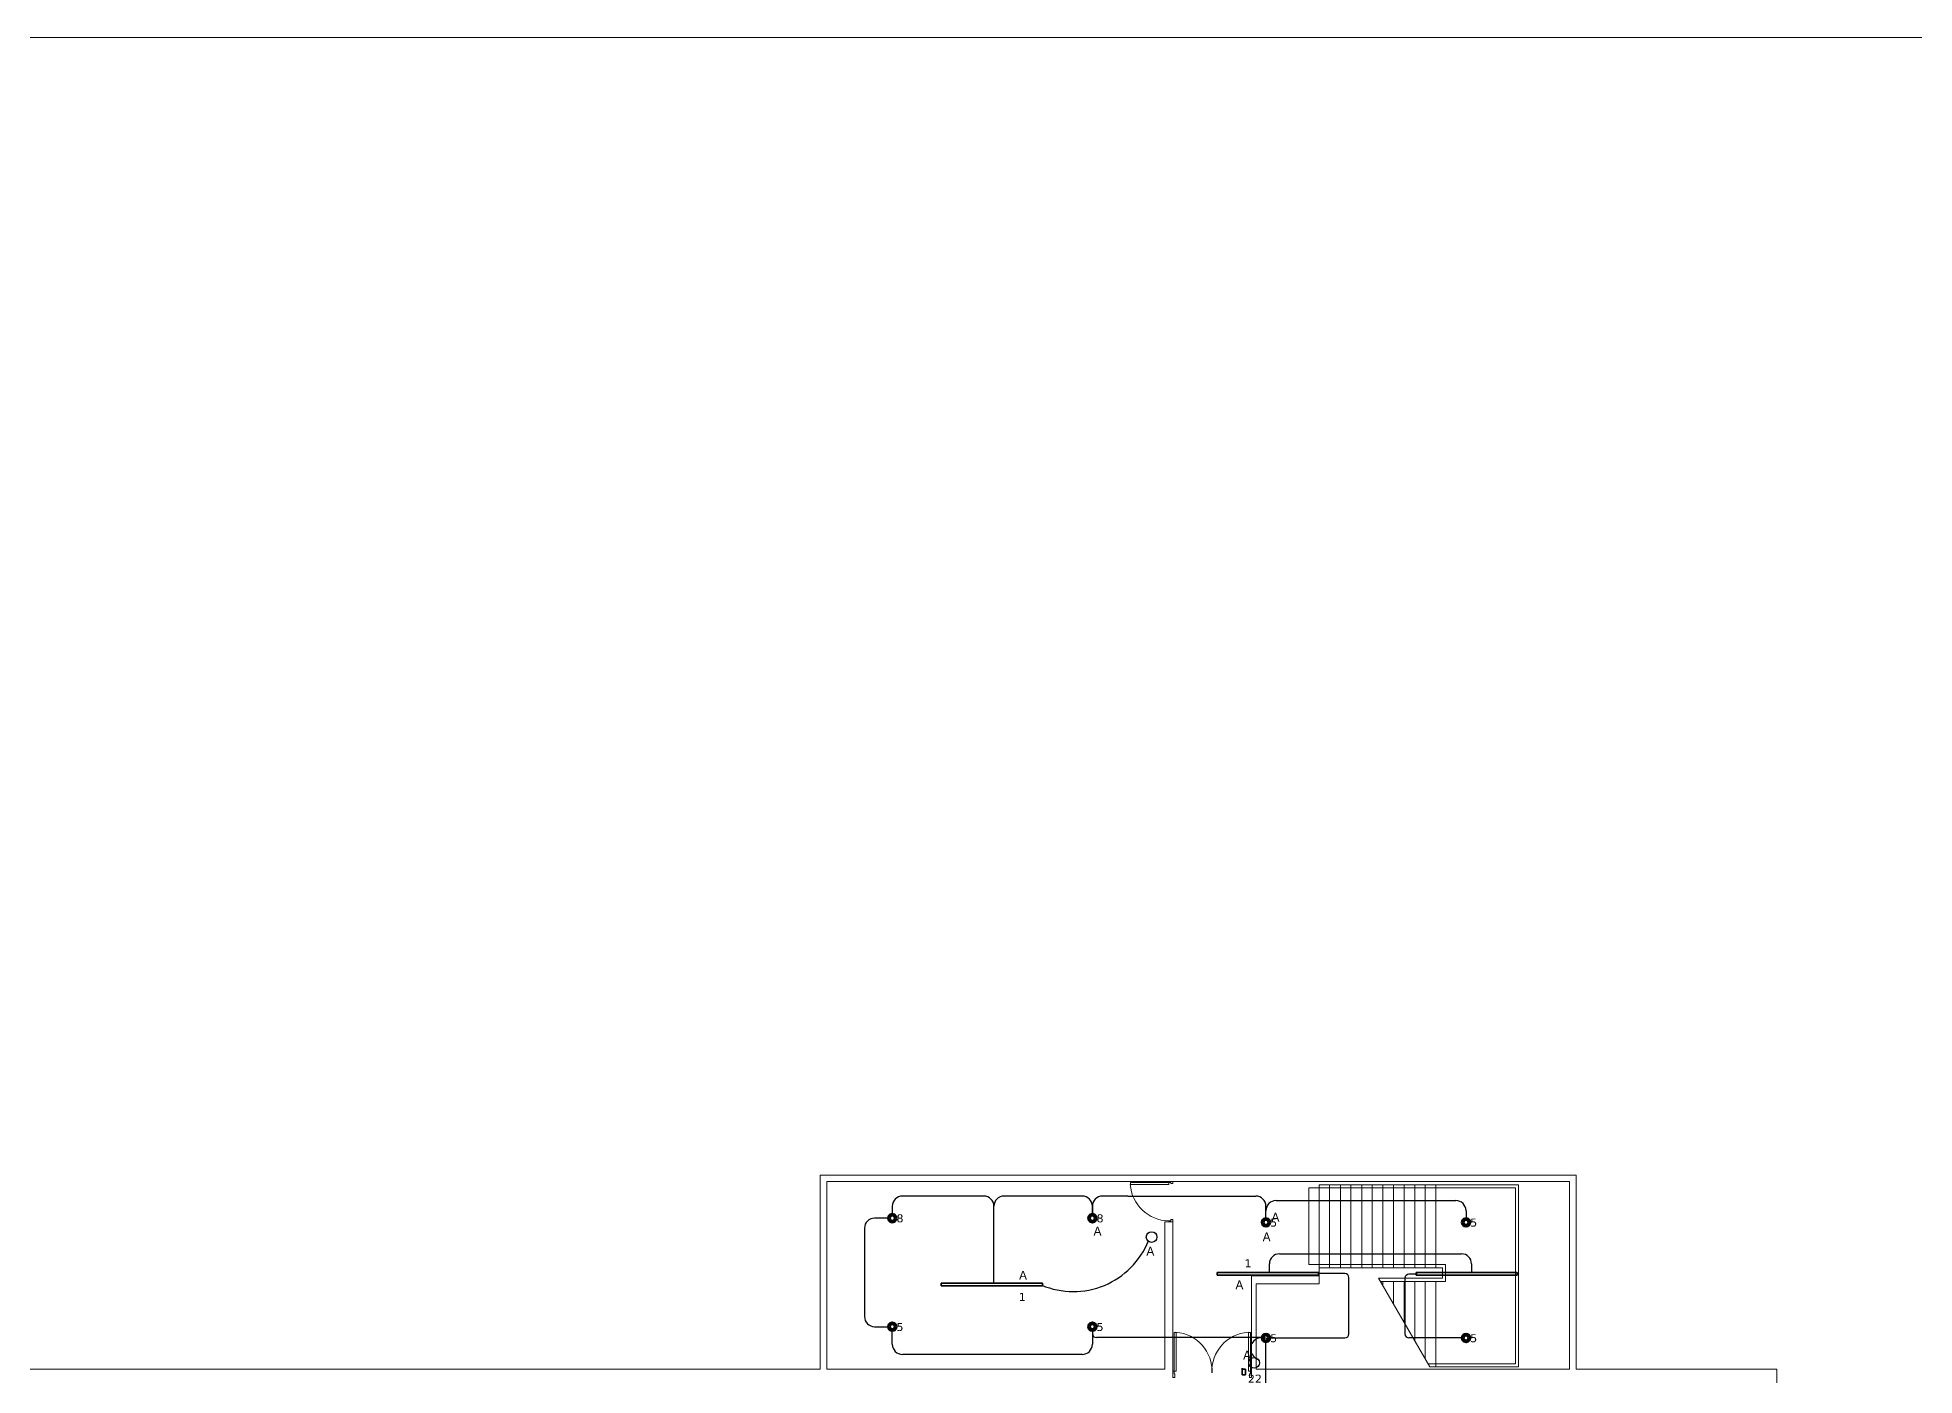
# Model space of a CAD drawing. Header units: inches. Extents: x -2 to 2474, y 1 to 287.
# Drawn here: x 78.1 to 157.9, y 218.2 to 275.1 of the extents above; entities that cross this region are included whole.
import ezdxf

# ---------------------------------------------------------------- set-up
doc = ezdxf.new("R2010")
doc.units = ezdxf.units.IN
doc.header["$MEASUREMENT"] = 0
for name, color, linetype in [('0.25', 4, 'Continuous'), ('PDF_0', 7, 'Continuous'), ('PDF_BORDER', 7, 'Continuous')]:
    doc.layers.add(name, color=color, linetype=linetype)
doc.layers.add('BORDER', color=30, linetype='Continuous', lineweight=50)
for name, color, linetype, true_color in [('DLX_APERT', 7, 'Continuous', 0x969696), ('DLX_CALC', 3, 'Continuous', 0x00ff00), ('DLX_LUM', 7, 'Continuous', 0xffd400), ('DLX_LUMKEY_IDX', 7, 'Continuous', 0x969696), ('DLX_RESKEY_IDX', 7, 'Continuous', 0x707070)]:
    doc.layers.add(name, color=color, linetype=linetype, true_color=true_color)
doc.styles.add('TableTextStyle', font='')
doc.styles.get('TableTextStyle').set_extended_font_data('VERDANA.TTF')

msp = doc.modelspace()

# ---------------------------------------------------------------- linework, layer by layer
at = {"lineweight": 5}
for p, q in [((125.52872, 226.75077), (129.72212, 226.75077)), ((143.5461, 226.75077), (143.5461, 218.50613)), ((126.39938, 226.3954), (126.39938, 226.48424)), ((132.17419, 222.96605), (132.17419, 226.21771)), ((126.05644, 218.50613), (126.05644, 224.77867)), ((126.2217, 224.77867), (126.05644, 224.77867)), ((126.39938, 218.42972), (126.39938, 224.86752)), ((132.6184, 222.82391), (132.6184, 222.13802)), ((129.73988, 222.48096), (129.73988, 218.42972)), ((132.6184, 222.48096), (129.73988, 222.48096)), ((132.6184, 222.13802), (129.93534, 222.13802)), ((129.93534, 218.50613), (129.93534, 222.13802)), ((86.84643, 218.50613), (109.78572, 218.50613)), ((111.68696, 218.50613), (126.05644, 218.50613)), ((143.26181, 218.50613), (129.93534, 218.50613)), ((151.73744, 218.50613), (152.08038, 218.50613))]:
    msp.add_line(p, q, dxfattribs=at)
at = {"color": 3, "transparency": 33554585}
for centre in [(125.49755, 224.12789), (129.85277, 218.7815)]:
    msp.add_circle(centre, 0.22679, dxfattribs=at)
at = {"layer": '0.25'}
for p, q in [((118.36255, 225.86799), (114.90141, 225.86799)), ((122.54942, 225.86799), (119.21991, 225.86799)), ((124.48396, 225.86799), (123.40678, 225.86799)), ((124.48396, 225.86799), (129.92706, 225.86799)), ((114.47274, 225.43931), (114.47274, 225.10932)), ((118.79123, 222.16267), (118.79123, 225.43931)), ((118.79123, 222.16267), (118.79123, 225.43931)), ((122.9781, 225.43931), (122.9781, 225.10932)), ((122.9781, 225.10932), (122.9781, 225.43931)), ((130.35574, 224.92976), (130.35574, 225.43931)), ((130.35574, 224.92976), (130.35574, 225.24633)), ((130.78442, 225.67501), (138.43243, 225.67501)), ((138.86111, 225.24633), (138.86111, 224.92976)), ((113.29275, 224.50108), (113.29275, 220.74352)), ((114.29318, 224.92976), (113.72143, 224.92976)), ((130.93445, 223.41389), (138.66663, 223.41389)), ((130.50577, 222.61343), (130.50577, 222.98521)), ((139.09531, 222.98521), (139.09531, 222.61721)), ((133.71181, 222.57417), (132.58835, 222.57417)), ((133.88328, 220.00746), (133.88328, 222.4027)), ((136.26483, 222.37639), (136.26483, 220.00746)), ((136.78892, 222.54787), (136.4363, 222.54787)), ((113.72143, 220.31485), (114.29318, 220.31485)), ((114.47274, 219.56674), (114.47274, 220.13529)), ((122.9781, 220.13529), (122.9781, 219.56674)), ((122.9781, 220.13529), (122.9781, 220.02695)), ((127.49027, 219.85548), (123.14957, 219.85548)), ((130.1814, 219.85548), (127.49027, 219.85548)), ((130.35574, 216.86252), (130.35574, 219.65643)), ((130.35574, 219.65643), (130.35574, 219.65643)), ((130.35574, 219.40463), (130.35574, 219.65643)), ((130.5353, 219.83599), (133.71181, 219.83599)), ((138.68155, 219.83599), (136.4363, 219.83599)), ((122.54942, 219.13806), (114.90141, 219.13806)), ((122.54942, 219.13806), (118.5283, 219.13806))]:
    msp.add_line(p, q, dxfattribs=at)
for centre, radius, start, end in [((114.90141, 225.43931), 0.42868, 90, 180), ((118.36255, 225.43931), 0.42868, 0, 90), ((119.21991, 225.43931), 0.42868, 90, 180), ((122.54942, 225.43931), 0.42868, 0, 90), ((123.40678, 225.43931), 0.42868, 90, 180), ((129.92706, 225.43931), 0.42868, 0, 90), ((130.78442, 225.24633), 0.42868, 90, 180), ((138.43243, 225.24633), 0.42868, 0, 90), ((113.72143, 224.50108), 0.42868, 90, 180), ((130.93445, 222.98521), 0.42868, 90, 180), ((138.66663, 222.98521), 0.42868, 0, 90), ((133.71181, 222.4027), 0.17147, 0, 90), ((136.4363, 222.37639), 0.17147, 90, 180), ((113.72143, 220.74352), 0.42868, 180, 270), ((114.90141, 219.56674), 0.42868, 180, 270), ((122.54942, 219.56674), 0.42868, 270, 0), ((123.14957, 220.02695), 0.17147, 180, 270), ((133.71181, 220.00746), 0.17147, 270, 0), ((136.4363, 220.00746), 0.17147, 180, 270)]:
    msp.add_arc(centre, radius, start, end, dxfattribs=at)
at = {"layer": 'BORDER', "color": 2}
for points in [[(114.6523, 224.92976), (114.62824, 225.01954), (114.56252, 225.08526), (114.47274, 225.10932), (114.38296, 225.08526), (114.31723, 225.01954), (114.29318, 224.92976), (114.31723, 224.83998), (114.38296, 224.77425), (114.47274, 224.7502), (114.56252, 224.77425), (114.62824, 224.83998)], [(114.58185, 224.92976), (114.56723, 224.98431), (114.52729, 225.02425), (114.47274, 225.03887), (114.41818, 225.02425), (114.37824, 224.98431), (114.36362, 224.92976), (114.37824, 224.8752), (114.41818, 224.83526), (114.47274, 224.82065), (114.52729, 224.83526), (114.56723, 224.8752)], [(123.15766, 224.92976), (123.13361, 225.01954), (123.06788, 225.08526), (122.9781, 225.10932), (122.88832, 225.08526), (122.8226, 225.01954), (122.79854, 224.92976), (122.8226, 224.83998), (122.88832, 224.77425), (122.9781, 224.7502), (123.06788, 224.77425), (123.13361, 224.83998)], [(123.08721, 224.92976), (123.0726, 224.98431), (123.03266, 225.02425), (122.9781, 225.03887), (122.92355, 225.02425), (122.88361, 224.98431), (122.86899, 224.92976), (122.88361, 224.8752), (122.92355, 224.83526), (122.9781, 224.82065), (123.03266, 224.83526), (123.0726, 224.8752)], [(130.5353, 224.7502), (130.51124, 224.83998), (130.44552, 224.9057), (130.35574, 224.92976), (130.26596, 224.9057), (130.20024, 224.83998), (130.17618, 224.7502), (130.20024, 224.66042), (130.26596, 224.59469), (130.35574, 224.57064), (130.44552, 224.59469), (130.51124, 224.66042)], [(130.46485, 224.7502), (130.45023, 224.80475), (130.4103, 224.84469), (130.35574, 224.85931), (130.30118, 224.84469), (130.26125, 224.80475), (130.24663, 224.7502), (130.26125, 224.69564), (130.30118, 224.6557), (130.35574, 224.64109), (130.4103, 224.6557), (130.45023, 224.69564)], [(139.04067, 224.7502), (139.01661, 224.83998), (138.95089, 224.9057), (138.86111, 224.92976), (138.77133, 224.9057), (138.7056, 224.83998), (138.68155, 224.7502), (138.7056, 224.66042), (138.77133, 224.59469), (138.86111, 224.57064), (138.95089, 224.59469), (139.01661, 224.66042)], [(138.97022, 224.7502), (138.9556, 224.80475), (138.91566, 224.84469), (138.86111, 224.85931), (138.80655, 224.84469), (138.76661, 224.80475), (138.752, 224.7502), (138.76661, 224.69564), (138.80655, 224.6557), (138.86111, 224.64109), (138.91566, 224.6557), (138.9556, 224.69564)], [(114.6523, 220.31485), (114.62824, 220.40463), (114.56252, 220.47035), (114.47274, 220.49441), (114.38296, 220.47035), (114.31723, 220.40463), (114.29318, 220.31485), (114.31723, 220.22507), (114.38296, 220.15934), (114.47274, 220.13529), (114.56252, 220.15934), (114.62824, 220.22507)], [(114.58185, 220.31485), (114.56723, 220.3694), (114.52729, 220.40934), (114.47274, 220.42396), (114.41818, 220.40934), (114.37824, 220.3694), (114.36362, 220.31485), (114.37824, 220.26029), (114.41818, 220.22035), (114.47274, 220.20574), (114.52729, 220.22035), (114.56723, 220.26029)], [(123.15766, 220.31485), (123.13361, 220.40463), (123.06788, 220.47035), (122.9781, 220.49441), (122.88832, 220.47035), (122.8226, 220.40463), (122.79854, 220.31485), (122.8226, 220.22507), (122.88832, 220.15934), (122.9781, 220.13529), (123.06788, 220.15934), (123.13361, 220.22507)], [(123.08721, 220.31485), (123.0726, 220.3694), (123.03266, 220.40934), (122.9781, 220.42396), (122.92355, 220.40934), (122.88361, 220.3694), (122.86899, 220.31485), (122.88361, 220.26029), (122.92355, 220.22035), (122.9781, 220.20574), (123.03266, 220.22035), (123.0726, 220.26029)], [(130.5353, 219.83599), (130.51124, 219.92577), (130.44552, 219.99149), (130.35574, 220.01555), (130.26596, 219.99149), (130.20024, 219.92577), (130.17618, 219.83599), (130.20024, 219.74621), (130.26596, 219.68048), (130.35574, 219.65643), (130.44552, 219.68048), (130.51124, 219.74621)], [(130.46485, 219.83599), (130.45023, 219.89054), (130.4103, 219.93048), (130.35574, 219.9451), (130.30118, 219.93048), (130.26125, 219.89054), (130.24663, 219.83599), (130.26125, 219.78143), (130.30118, 219.7415), (130.35574, 219.72688), (130.4103, 219.7415), (130.45023, 219.78143)], [(139.04067, 219.83599), (139.01661, 219.92577), (138.95089, 219.99149), (138.86111, 220.01555), (138.77133, 219.99149), (138.7056, 219.92577), (138.68155, 219.83599), (138.7056, 219.74621), (138.77133, 219.68048), (138.86111, 219.65643), (138.95089, 219.68048), (139.01661, 219.74621)], [(138.97022, 219.83599), (138.9556, 219.89054), (138.91566, 219.93048), (138.86111, 219.9451), (138.80655, 219.93048), (138.76661, 219.89054), (138.752, 219.83599), (138.76661, 219.78143), (138.80655, 219.7415), (138.86111, 219.72688), (138.91566, 219.7415), (138.9556, 219.78143)]]:
    msp.add_lwpolyline(points, close=True, dxfattribs=at)
at = {"layer": 'DLX_APERT'}
for points in [[(129.34766, 218.55265, 0), (129.34766, 218.51012, 0)], [(129.34766, 218.55265, 0), (129.34766, 218.55265, 0)], [(129.34766, 218.51012, 0), (129.34766, 218.55265, 0)], [(129.34766, 218.55265, 0), (129.34766, 218.55265, 0)], [(129.34766, 218.55265, 0), (129.34766, 218.51012, 0)], [(129.34766, 218.51012, 0), (129.34766, 218.55265, 0)], [(129.34766, 218.46759, 0), (129.34766, 218.51012, 0)], [(129.34766, 218.51012, 0), (129.48942, 218.51012, 0)], [(129.34766, 218.51012, 0), (129.34766, 218.51012, 0)], [(129.48942, 218.51012, 0), (129.34766, 218.51012, 0)], [(129.34766, 218.51012, 0), (129.34766, 218.46759, 0)], [(129.34766, 218.46759, 0), (129.34766, 218.51012, 0)], [(129.34766, 218.51012, 0), (129.34766, 218.51012, 0)], [(129.34766, 218.51012, 0), (129.34766, 218.46759, 0)], [(129.34766, 218.51012, 0), (129.34766, 218.46759, 0)], [(129.34766, 218.51012, 0), (129.34766, 218.51012, 0)], [(129.34766, 218.51012, 0), (129.34766, 218.51012, 0)], [(129.34766, 218.51012, 0), (129.34766, 218.46759, 0)], [(129.34766, 218.46759, 0), (129.34766, 218.51012, 0)], [(129.34766, 218.46759, 0), (129.34766, 218.51012, 0)], [(129.34766, 218.26441, 0), (129.34766, 218.46759, 0)], [(129.34766, 218.46759, 0), (129.34766, 218.26441, 0)], [(129.34766, 218.46759, 0), (129.34766, 218.46759, 0)], [(129.34766, 218.46759, 0), (129.34766, 218.26441, 0)], [(129.34766, 218.26441, 0), (129.34766, 218.46759, 0)], [(129.34766, 218.46759, 0), (129.34766, 218.46759, 0)], [(129.34766, 218.46759, 0), (129.34766, 218.46759, 0)], [(129.34766, 218.46759, 0), (129.34766, 218.46759, 0)], [(129.48942, 218.26441, 0), (129.34766, 218.26441, 0)], [(129.34766, 218.26441, 0), (129.34766, 218.26441, 0)], [(129.34766, 218.26441, 0), (129.48942, 218.26441, 0)], [(129.34766, 218.26441, 0), (129.34766, 218.26441, 0)], [(129.48942, 218.26441, 0), (129.48942, 218.51012, 0)], [(129.48942, 218.51012, 0), (129.48942, 218.51012, 0)], [(129.48942, 218.51012, 0), (129.48942, 218.26441, 0)], [(129.48942, 218.26441, 0), (129.48942, 218.51012, 0)], [(129.48942, 218.51012, 0), (129.48942, 218.26441, 0)], [(129.48942, 218.51012, 0), (129.48942, 218.51012, 0)], [(129.48942, 218.26441, 0), (129.48942, 218.26441, 0)], [(129.48942, 218.26441, 0), (129.48942, 218.26441, 0)]]:
    msp.add_polyline3d(points, dxfattribs=at)
at = {"layer": 'DLX_CALC', "transparency": 33554585}
for centre, radius, start, end in [((122.16549, 225.2573), 3.44846, 247.1421949, 337.9251968), ((130.17865, 219.37908), 0.47641, 47.7088979, 256.1728912)]:
    msp.add_arc(centre, radius, start, end, dxfattribs=at)
at = {"layer": 'DLX_LUM'}
for points in [[(132.58835, 222.61721, 0), (128.28652, 222.61721, 0)], [(128.28652, 222.61721, 0), (128.28652, 222.61721, 0)], [(128.28652, 222.61721, 0), (132.58835, 222.61721, 0)], [(128.28652, 222.61721, 0), (128.28652, 222.50003, 0)], [(128.28652, 222.50003, 0), (128.28652, 222.61721, 0)], [(128.28652, 222.61721, 0), (128.28652, 222.61721, 0)], [(128.28652, 222.50003, 0), (128.28652, 222.61721, 0)], [(128.28652, 222.61721, 0), (132.58835, 222.61721, 0)], [(128.28652, 222.61721, 0), (128.28652, 222.50003, 0)], [(132.58835, 222.61721, 0), (128.28652, 222.61721, 0)], [(132.58552, 222.61343, 0), (128.28936, 222.61343, 0)], [(128.28936, 222.61343, 0), (128.28936, 222.50381, 0)], [(128.28936, 222.61343, 0), (132.58552, 222.61343, 0)], [(128.28936, 222.50381, 0), (128.28936, 222.61343, 0)], [(132.58552, 222.50381, 0), (132.58552, 222.61343, 0)], [(132.58552, 222.61343, 0), (132.58552, 222.50381, 0)], [(132.58835, 222.61721, 0), (132.58835, 222.61721, 0)], [(132.58835, 222.50003, 0), (132.58835, 222.61721, 0)], [(132.58835, 222.61721, 0), (132.58835, 222.61721, 0)], [(132.58835, 222.61721, 0), (132.58835, 222.50003, 0)], [(132.58835, 222.61721, 0), (132.58835, 222.50003, 0)], [(132.58835, 222.57417, 0), (132.58835, 222.61721, 0)], [(141.03926, 222.61721, 0), (136.73743, 222.61721, 0)], [(136.73743, 222.61721, 0), (136.73743, 222.61721, 0)], [(136.73743, 222.61721, 0), (141.03926, 222.61721, 0)], [(136.73743, 222.61721, 0), (136.73743, 222.50003, 0)], [(136.73743, 222.50003, 0), (136.73743, 222.61721, 0)], [(136.73743, 222.61721, 0), (136.73743, 222.61721, 0)], [(136.73743, 222.50003, 0), (136.73743, 222.61721, 0)], [(136.73743, 222.61721, 0), (141.03926, 222.61721, 0)], [(136.73743, 222.61721, 0), (136.73743, 222.50003, 0)], [(141.03926, 222.61721, 0), (136.73743, 222.61721, 0)], [(141.03643, 222.61343, 0), (136.74027, 222.61343, 0)], [(136.74027, 222.61343, 0), (136.74027, 222.50381, 0)], [(136.74027, 222.61343, 0), (141.03643, 222.61343, 0)], [(136.74027, 222.50381, 0), (136.74027, 222.61343, 0)], [(141.03643, 222.50381, 0), (141.03643, 222.61343, 0)], [(141.03643, 222.61343, 0), (141.03643, 222.50381, 0)], [(141.03926, 222.61721, 0), (141.03926, 222.61721, 0)], [(141.03926, 222.50003, 0), (141.03926, 222.61721, 0)], [(141.03926, 222.61721, 0), (141.03926, 222.61721, 0)], [(141.03926, 222.61721, 0), (141.03926, 222.50003, 0)], [(141.03926, 222.61721, 0), (141.03926, 222.50003, 0)], [(141.03926, 222.50003, 0), (141.03926, 222.61721, 0)], [(120.8543, 222.16267, 0), (116.55247, 222.16267, 0)], [(116.55247, 222.16267, 0), (116.55247, 222.16267, 0)], [(116.55247, 222.16267, 0), (120.8543, 222.16267, 0)], [(116.55247, 222.16267, 0), (116.55247, 222.04549, 0)], [(116.55247, 222.04549, 0), (116.55247, 222.16267, 0)], [(116.55247, 222.16267, 0), (116.55247, 222.16267, 0)], [(116.55247, 222.04549, 0), (116.55247, 222.16267, 0)], [(116.55247, 222.16267, 0), (120.8543, 222.16267, 0)], [(116.55247, 222.16267, 0), (116.55247, 222.04549, 0)], [(120.8543, 222.16267, 0), (116.55247, 222.16267, 0)], [(116.55247, 222.04549, 0), (116.55247, 222.04549, 0)], [(116.55247, 222.04549, 0), (120.8543, 222.04549, 0)], [(120.8543, 222.04549, 0), (116.55247, 222.04549, 0)], [(116.55247, 222.04549, 0), (116.55247, 222.04549, 0)], [(120.8543, 222.04549, 0), (116.55247, 222.04549, 0)], [(116.55247, 222.04549, 0), (120.8543, 222.04549, 0)], [(120.85147, 222.15889, 0), (116.5553, 222.15889, 0)], [(116.5553, 222.15889, 0), (116.5553, 222.04927, 0)], [(116.5553, 222.15889, 0), (120.85147, 222.15889, 0)], [(116.5553, 222.04927, 0), (116.5553, 222.15889, 0)], [(116.5553, 222.04927, 0), (120.85147, 222.04927, 0)], [(120.85147, 222.04927, 0), (116.5553, 222.04927, 0)], [(120.85147, 222.04927, 0), (120.85147, 222.15889, 0)], [(120.85147, 222.15889, 0), (120.85147, 222.04927, 0)], [(120.8543, 222.16267, 0), (120.8543, 222.16267, 0)], [(120.8543, 222.04549, 0), (120.8543, 222.16267, 0)], [(120.8543, 222.16267, 0), (120.8543, 222.16267, 0)], [(120.8543, 222.16267, 0), (120.8543, 222.04549, 0)], [(120.8543, 222.16267, 0), (120.8543, 222.04549, 0)], [(120.8543, 222.04549, 0), (120.8543, 222.16267, 0)], [(120.8543, 222.04549, 0), (120.8543, 222.04549, 0)], [(120.8543, 222.04549, 0), (120.8543, 222.04549, 0)], [(128.28652, 222.50003, 0), (128.28652, 222.50003, 0)], [(128.28652, 222.50003, 0), (132.58835, 222.50003, 0)], [(132.58835, 222.50003, 0), (128.28652, 222.50003, 0)], [(128.28652, 222.50003, 0), (128.28652, 222.50003, 0)], [(132.58835, 222.50003, 0), (128.28652, 222.50003, 0)], [(128.28652, 222.50003, 0), (132.58835, 222.50003, 0)], [(128.28936, 222.50381, 0), (132.58552, 222.50381, 0)], [(132.58552, 222.50381, 0), (128.28936, 222.50381, 0)], [(132.58835, 222.50003, 0), (132.58835, 222.50003, 0)], [(132.58835, 222.50003, 0), (132.58835, 222.50003, 0)], [(136.73743, 222.50003, 0), (136.73743, 222.50003, 0)], [(136.73743, 222.50003, 0), (141.03926, 222.50003, 0)], [(141.03926, 222.50003, 0), (136.73743, 222.50003, 0)], [(136.73743, 222.50003, 0), (136.73743, 222.50003, 0)], [(141.03926, 222.50003, 0), (136.73743, 222.50003, 0)], [(136.73743, 222.50003, 0), (141.03926, 222.50003, 0)], [(136.74027, 222.50381, 0), (141.03643, 222.50381, 0)], [(141.03643, 222.50381, 0), (136.74027, 222.50381, 0)], [(141.03926, 222.50003, 0), (141.03926, 222.50003, 0)], [(141.03926, 222.50003, 0), (141.03926, 222.50003, 0)]]:
    msp.add_polyline3d(points, dxfattribs=at)
at = {"layer": 'PDF_0', "lineweight": 5}
for points in [[(125.43988, 226.75077), (111.40267, 226.75077), (111.40267, 218.50613)], [(125.52872, 226.75077), (125.43988, 226.75077)], [(143.5461, 226.75077), (129.72212, 226.75077)], [(111.68696, 218.50613), (111.68696, 226.48424), (125.08451, 226.48424)], [(125.08451, 226.48424), (125.78282, 226.48424)], [(125.83613, 226.48424), (125.72952, 226.48424)], [(125.83613, 226.48424), (126.39938, 226.48424)], [(126.39938, 226.48424), (126.76719, 226.48424)], [(126.76719, 226.48424), (129.72212, 226.48424)], [(129.72212, 226.48424), (143.26181, 226.48424), (143.26181, 218.50613)], [(132.17419, 226.48424), (138.80188, 226.48424)], [(132.17419, 226.21771), (140.96965, 226.21771), (140.96965, 218.73712), (137.23824, 218.73712)], [(133.06262, 226.34209), (133.06262, 222.82391)], [(133.5246, 226.34209), (133.5246, 222.82391)], [(133.96882, 226.34209), (133.96882, 222.82391)], [(134.4308, 226.34209), (134.4308, 222.82391)], [(134.87502, 226.34209), (134.87502, 222.82391)], [(135.31923, 226.34209), (135.31923, 222.82391)], [(135.78122, 226.34209), (135.78122, 222.82391)], [(136.22543, 226.34209), (136.22543, 222.82391)], [(136.68742, 226.34209), (136.68742, 222.82391)], [(137.13163, 226.34209), (137.13163, 222.82391)], [(137.57585, 226.34209), (137.57585, 222.82391)], [(135.23039, 222.23754), (137.98453, 222.23754), (137.98453, 222.96605), (132.17419, 222.96605)], [(135.31923, 222.05986), (135.31923, 222.23754)], [(135.78122, 221.27804), (135.78122, 222.23754)], [(136.22543, 220.49622), (136.22543, 222.23754)], [(136.68742, 219.7144), (136.68742, 222.23754)], [(137.13163, 218.93258), (137.13163, 222.23754)], [(137.57585, 218.61274), (137.57585, 222.23754)], [(86.84643, 218.50613), (42.08727, 218.50613)], [(111.40267, 218.50613), (109.78572, 218.50613)], [(151.73744, 218.50613), (144.47007, 218.50613), (143.5461, 218.50613)], [(152.08038, 109.56671), (152.08038, 218.50613)]]:
    msp.add_lwpolyline(points, dxfattribs=at)
for points in [[(126.2217, 226.35986), (126.2217, 226.4487), (124.60475, 226.4487), (124.60475, 226.35986)], [(126.2217, 226.48424), (126.2217, 226.4487), (126.31054, 226.4487), (126.31054, 226.3954), (126.39938, 226.3954), (126.39938, 226.48424)], [(132.6184, 222.82391), (137.86014, 222.82391), (137.86014, 222.37969), (135.14155, 222.37969), (137.32709, 218.61274), (141.09403, 218.61274), (141.09403, 226.34209), (132.6184, 226.34209)], [(126.2217, 224.77867), (126.2217, 224.81421), (126.31054, 224.81421), (126.31054, 224.86752), (126.39938, 224.86752), (126.39938, 224.77867)], [(126.54153, 218.42972), (126.45269, 218.42972), (126.45269, 220.06443), (126.54153, 220.06443)], [(129.6155, 218.42972), (129.70435, 218.42972), (129.70435, 220.06443), (129.6155, 220.06443)], [(126.39938, 218.42972), (126.45269, 218.42972), (126.45269, 218.30534), (126.48823, 218.30534), (126.48823, 218.16319), (126.39938, 218.16319)], [(129.73988, 218.42972), (129.70435, 218.42972), (129.70435, 218.30534), (129.65104, 218.30534), (129.65104, 218.16319), (129.73988, 218.16319)]]:
    msp.add_lwpolyline(points, close=True, dxfattribs=at)
for centre, radius, start, end in [((126.24835, 226.47536), 1.66137, 184.0761937, 269.1209677), ((126.40827, 218.42083), 1.66136, 357.8194831, 85.9021698), ((129.71323, 218.42083), 1.66136, 94.0978302, 182.1805169)]:
    msp.add_arc(centre, radius, start, end, dxfattribs=at)
at = {"layer": 'PDF_BORDER', "lineweight": 9}
msp.add_lwpolyline([(419.0416, 1.32463), (5.35228, 1.32463), (5.35228, 275.11011), (419.0416, 275.11011)], close=True, dxfattribs=at)

# ---------------------------------------------------------------- texts
at = {"transparency": 33554585, "char_height": 0.37802, "attachment_point": 1}
for insert in [(130.59132, 225.16005), (123.02773, 224.56606), (130.21546, 224.32236), (125.27367, 223.71387), (119.86185, 222.68857), (129.06004, 222.28153), (129.38482, 219.29208)]:
    msp.add_mtext_dynamic_manual_height_columns('A', width=0.2779477, gutter_width=0.96373, heights=[0], dxfattribs=dict(at, insert=insert))
at = {"layer": 'DLX_LUMKEY_IDX', "style": 'TableTextStyle'}
for s, p in [('8', (114.65229, 224.7502)), ('8', (123.15766, 224.7502)), ('5', (130.5353, 224.57064)), ('5', (139.04066, 224.57064)), ('1', (129.4497, 222.83661)), ('1', (119.84775, 221.40648)), ('5', (114.65229, 220.13529)), ('5', (123.15766, 220.13529)), ('5', (130.5353, 219.65643)), ('5', (139.04066, 219.65643))]:
    msp.add_text(s, height=0.34021, dxfattribs=at).set_placement(p)
at = {"layer": 'DLX_RESKEY_IDX', "style": 'TableTextStyle'}
msp.add_text('22', height=0.340215, dxfattribs=at).set_placement((129.59145, 217.93703))

doc.saveas('drawing.dxf')
